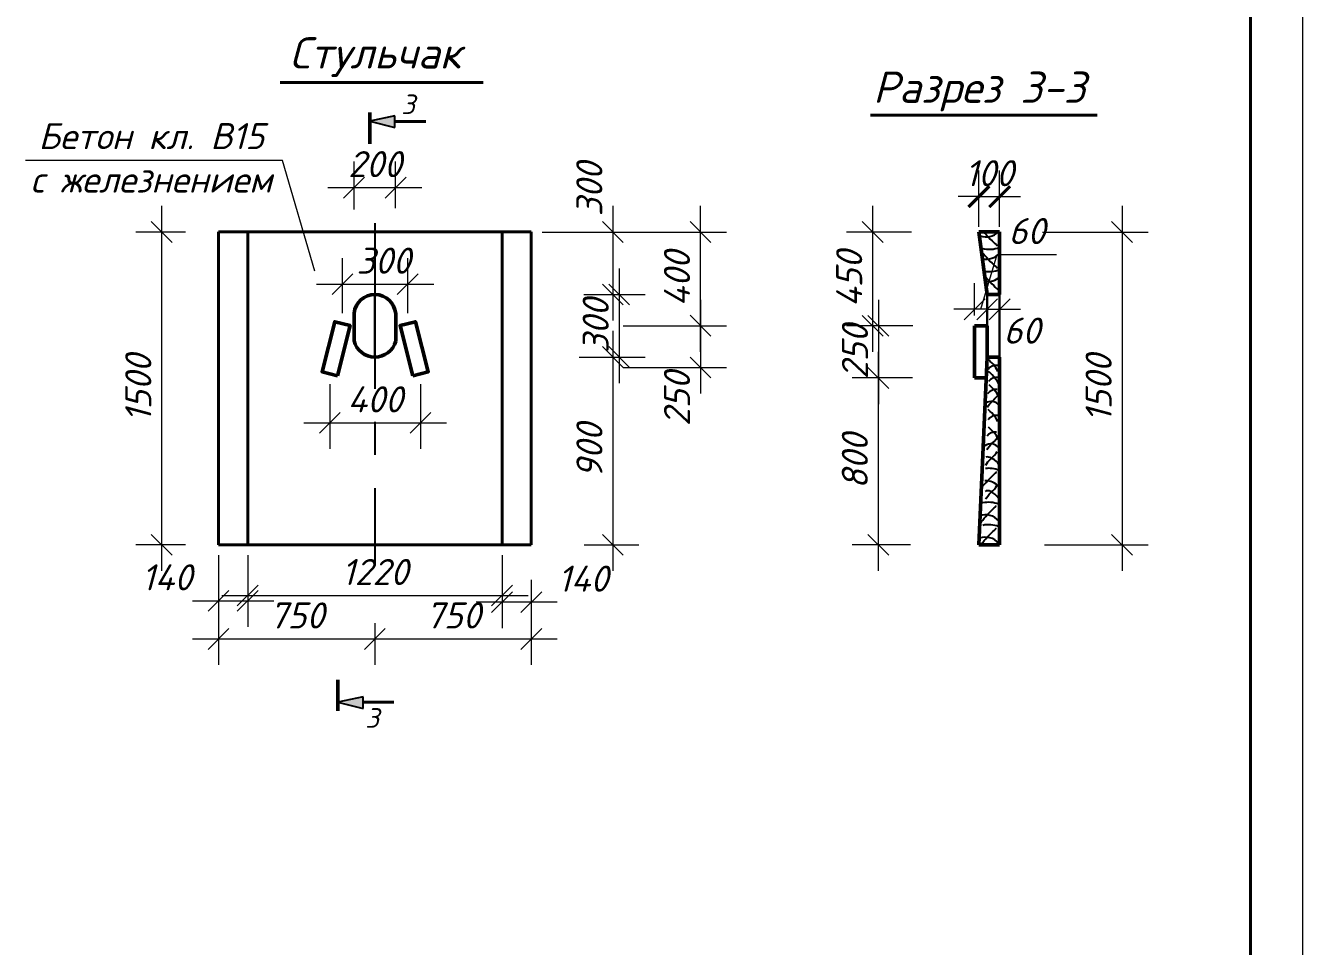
# Model space of a CAD drawing. Extents: x 108150 to 142535, y -18867 to -9422.
# Drawn here: x 140300.9 to 140423.4, y -15991.4 to -15903 of the extents above; entities that cross this region are included whole.
import ezdxf

# ---------------------------------------------------------------- set-up
doc = ezdxf.new("R2010")
doc.units = 0
doc.header["$MEASUREMENT"] = 0
doc.header["$PDMODE"] = 32
doc.header["$PDSIZE"] = 0.6
doc.linetypes.add('CENTER', pattern=[50.8, 31.75, -6.35, 6.35, -6.35])
for name, color, linetype, lineweight in [('Выносные', 8, 'Continuous', 15), ('надписи', 2, 'Continuous', 15), ('основная тонкая', 250, 'Continuous', 25), ('Основные', 4, 'Continuous', 40), ('Разм.', 8, 'Continuous', 15), ('Размер', 8, 'Continuous', 30), ('РАЗМЕРЫ', 8, 'Continuous', 30), ('Текст', 2, 'Continuous', 15)]:
    doc.layers.add(name, color=color, linetype=linetype, lineweight=lineweight)
doc.styles.add('ГОСТ2.5', font='isocpeur.ttf', dxfattribs={"oblique": 15, "height": 2.5})
doc.styles.add('ГОСТ3', font='isocpeur.ttf', dxfattribs={"oblique": 15, "height": 3})
doc.styles.add('ГОСТ3.5', font='isocpeur.ttf', dxfattribs={"oblique": 15, "height": 3.5})
doc.dimstyles.new('100', dxfattribs={"dimtxt": 3.5, "dimasz": 2, "dimexe": 2.5, "dimexo": 0.5, "dimgap": 1, "dimtad": 1, "dimdec": 0, "dimlfac": 100, "dimtxsty": 'ГОСТ3.5', "dimblk": 'ARCHTICK', "dimcen": 2.5, "dimdle": 2.5, "dimclrd": 256, "dimclre": 256, "dimclrt": 2, "dimadec": 3, "dimazin": 0, "dimtfac": 1, "dimtdec": 0, "dimtmove": 1, "dimatfit": 3, "dimldrblk": 'DOTSMALL', "dimfxl": 1, "dimlwd": -1, "dimlwe": -1, "dimarcsym": 0})
doc.dimstyles.new('50', dxfattribs={"dimtxt": 3.5, "dimasz": 2, "dimexe": 2.5, "dimexo": 1, "dimgap": 1, "dimtad": 1, "dimdec": 0, "dimlfac": 50, "dimtxsty": 'ГОСТ3.5', "dimblk": 'ARCHTICK', "dimcen": 2.5, "dimdle": 2.5, "dimclrd": 256, "dimclre": 256, "dimclrt": 2, "dimadec": 3, "dimazin": 0, "dimtfac": 1, "dimtdec": 0, "dimtmove": 1, "dimatfit": 3, "dimldrblk": 'DOTSMALL', "dimfxl": 1, "dimlwd": -1, "dimlwe": -1, "dimarcsym": 0})

# ---------------------------------------------------------------- blocks, each defined once
blk = doc.blocks.new('_Oblique')
at = {"color": 0, "linetype": 'ByBlock', "lineweight": -2}
blk.add_line((-0.5, -0.5), (0.5, 0.5), dxfattribs=at)
blk = doc.blocks.new('*D4319')
at = {"layer": 'Defpoints', "color": 0, "lineweight": 0, "ltscale": 0.5, "transparency": 16777216}
for p in [(140336.42, -15918.59), (140332.43, -15921.7), (140336.42, -15921.56)]:
    blk.add_point(p, dxfattribs=at)
at = {"layer": 'Разм.', "ltscale": 0.5, "transparency": 16777216}
for p, q in [((140332.43, -15920.7), (140332.43, -15916.09)), ((140336.42, -15920.56), (140336.42, -15916.09)), ((140329.93, -15918.59), (140338.92, -15918.59))]:
    blk.add_line(p, q, dxfattribs=at)
at = {"layer": 'Разм.', "ltscale": 0.5, "transparency": 16777216, "xscale": 2, "yscale": 2, "zscale": 2, "rotation": 180}
blk.add_blockref('_Oblique', (140332.43, -15918.59), dxfattribs=at)
at = {"layer": 'Разм.', "ltscale": 0.5, "transparency": 16777216, "xscale": 2, "yscale": 2, "zscale": 2}
blk.add_blockref('_Oblique', (140336.42, -15918.59), dxfattribs=at)
at = {"layer": 'Разм.', "color": 2, "lineweight": 40, "ltscale": 0.5, "transparency": 16777216, "insert": (140334.43, -15916.34), "char_height": 2.5, "attachment_point": 5, "style": 'ГОСТ2.5'}
blk.add_mtext('200', dxfattribs=at)
blk = doc.blocks.new('_DotSmall')
at = {"color": 0, "linetype": 'ByBlock', "lineweight": 15, "const_width": 0.5}
blk.add_lwpolyline([(-0.0625, 0, 1), (0.0625, 0, 1)], format="xyb", close=True, dxfattribs=at)
blk = doc.blocks.new('*D4428')
at = {"layer": 'Defpoints', "color": 0, "lineweight": 0, "ltscale": 0.5, "transparency": 16777216}
for p in [(140337.58, -15927.85), (140331.32, -15931.64), (140337.58, -15931.64)]:
    blk.add_point(p, dxfattribs=at)
at = {"layer": 'Разм.', "ltscale": 0.5, "transparency": 16777216}
for p, q in [((140331.32, -15930.64), (140331.32, -15925.35)), ((140337.58, -15930.64), (140337.58, -15925.35)), ((140328.82, -15927.85), (140340.08, -15927.85))]:
    blk.add_line(p, q, dxfattribs=at)
at = {"layer": 'Разм.', "ltscale": 0.5, "transparency": 16777216, "xscale": 2, "yscale": 2, "zscale": 2}
for p, rotation in [((140331.32, -15927.85), 180.0158080104109), ((140337.58, -15927.85), 0.01580801041085938)]:
    blk.add_blockref('_Oblique', p, dxfattribs=dict(at, rotation=rotation))
at = {"layer": 'Разм.', "color": 2, "lineweight": 40, "ltscale": 0.5, "transparency": 16777216, "insert": (140335.26, -15925.6), "char_height": 2.5, "attachment_point": 5, "rotation": 0.0158, "style": 'ГОСТ2.5'}
blk.add_mtext('300', dxfattribs=at)
blk = doc.blocks.new('*D4429')
at = {"layer": 'Defpoints', "color": 0, "lineweight": 0, "ltscale": 0.5, "transparency": 16777216}
for p in [(140330.1, -15936.45), (140338.81, -15936.44), (140338.81, -15941.15)]:
    blk.add_point(p, dxfattribs=at)
at = {"layer": 'Разм.', "ltscale": 0.5, "transparency": 16777216}
for p, q in [((140330.1, -15937.45), (140330.1, -15943.65)), ((140338.81, -15937.44), (140338.81, -15943.65)), ((140327.6, -15941.15), (140341.31, -15941.15))]:
    blk.add_line(p, q, dxfattribs=at)
at = {"layer": 'Разм.', "ltscale": 0.5, "transparency": 16777216, "xscale": 2, "yscale": 2, "zscale": 2, "rotation": 180}
blk.add_blockref('_Oblique', (140330.1, -15941.15), dxfattribs=at)
at = {"layer": 'Разм.', "ltscale": 0.5, "transparency": 16777216, "xscale": 2, "yscale": 2, "zscale": 2}
blk.add_blockref('_Oblique', (140338.81, -15941.15), dxfattribs=at)
at = {"layer": 'Разм.', "color": 2, "lineweight": 40, "ltscale": 0.5, "transparency": 16777216, "insert": (140334.45, -15938.9), "char_height": 2.5, "attachment_point": 5, "style": 'ГОСТ2.5'}
blk.add_mtext('400', dxfattribs=at)
blk = doc.blocks.new('*D4320')
at = {"layer": 'Defpoints', "color": 0, "lineweight": 0, "ltscale": 0.5, "transparency": 16777216}
for p in [(140319.43, -15952.85), (140334.43, -15959.36), (140334.43, -15961.88)]:
    blk.add_point(p, dxfattribs=at)
at = {"layer": 'Разм.', "ltscale": 0.5, "transparency": 16777216}
for p, q in [((140319.43, -15953.85), (140319.43, -15964.38)), ((140334.43, -15960.36), (140334.43, -15964.38)), ((140316.93, -15961.88), (140336.93, -15961.88))]:
    blk.add_line(p, q, dxfattribs=at)
at = {"layer": 'Разм.', "ltscale": 0.5, "transparency": 16777216, "xscale": 2, "yscale": 2, "zscale": 2, "rotation": 180}
blk.add_blockref('_Oblique', (140319.43, -15961.88), dxfattribs=at)
at = {"layer": 'Разм.', "ltscale": 0.5, "transparency": 16777216, "xscale": 2, "yscale": 2, "zscale": 2}
blk.add_blockref('_Oblique', (140334.43, -15961.88), dxfattribs=at)
at = {"layer": 'Разм.', "color": 2, "lineweight": 40, "ltscale": 0.5, "transparency": 16777216, "insert": (140326.93, -15959.63), "char_height": 2.5, "attachment_point": 5, "style": 'ГОСТ2.5'}
blk.add_mtext('750', dxfattribs=at)
blk = doc.blocks.new('*D4321')
at = {"layer": 'Defpoints', "color": 0, "lineweight": 0, "ltscale": 0.5, "transparency": 16777216}
for p in [(140349.43, -15955.21), (140334.43, -15959.36), (140349.43, -15961.88)]:
    blk.add_point(p, dxfattribs=at)
at = {"layer": 'Разм.', "ltscale": 0.5, "transparency": 16777216}
for p, q in [((140349.43, -15956.21), (140349.43, -15964.38)), ((140334.43, -15960.36), (140334.43, -15964.38)), ((140331.93, -15961.88), (140351.93, -15961.88))]:
    blk.add_line(p, q, dxfattribs=at)
at = {"layer": 'Разм.', "ltscale": 0.5, "transparency": 16777216, "xscale": 2, "yscale": 2, "zscale": 2, "rotation": 180}
blk.add_blockref('_Oblique', (140334.43, -15961.88), dxfattribs=at)
at = {"layer": 'Разм.', "ltscale": 0.5, "transparency": 16777216, "xscale": 2, "yscale": 2, "zscale": 2}
blk.add_blockref('_Oblique', (140349.43, -15961.88), dxfattribs=at)
at = {"layer": 'Разм.', "color": 2, "lineweight": 40, "ltscale": 0.5, "transparency": 16777216, "insert": (140341.93, -15959.63), "char_height": 2.5, "attachment_point": 5, "style": 'ГОСТ2.5'}
blk.add_mtext('750', dxfattribs=at)
blk = doc.blocks.new('*D4322')
at = {"layer": 'Defpoints', "color": 0, "lineweight": 0, "ltscale": 0.5, "transparency": 16777216}
for p in [(140319.43, -15955.62), (140322.23, -15955.88), (140322.23, -15958.22)]:
    blk.add_point(p, dxfattribs=at)
at = {"layer": 'Разм.', "ltscale": 0.5, "transparency": 16777216}
for p, q in [((140319.43, -15956.62), (140319.43, -15960.72)), ((140322.23, -15956.88), (140322.23, -15960.72)), ((140316.93, -15958.22), (140324.73, -15958.22))]:
    blk.add_line(p, q, dxfattribs=at)
at = {"layer": 'Разм.', "ltscale": 0.5, "transparency": 16777216, "xscale": 2, "yscale": 2, "zscale": 2, "rotation": 180}
blk.add_blockref('_Oblique', (140319.43, -15958.22), dxfattribs=at)
at = {"layer": 'Разм.', "ltscale": 0.5, "transparency": 16777216, "xscale": 2, "yscale": 2, "zscale": 2}
blk.add_blockref('_Oblique', (140322.23, -15958.22), dxfattribs=at)
at = {"layer": 'Разм.', "color": 2, "lineweight": 40, "ltscale": 0.5, "transparency": 16777216, "insert": (140314.47, -15955.97), "char_height": 2.5, "attachment_point": 5, "style": 'ГОСТ2.5'}
blk.add_mtext('140', dxfattribs=at)
blk = doc.blocks.new('*D4323')
at = {"layer": 'Defpoints', "color": 0, "lineweight": 0, "ltscale": 0.5, "transparency": 16777216}
for p in [(140346.63, -15955.7), (140349.43, -15955.59), (140346.63, -15958.35)]:
    blk.add_point(p, dxfattribs=at)
at = {"layer": 'Разм.', "ltscale": 0.5, "transparency": 16777216}
for p, q in [((140346.63, -15956.7), (140346.63, -15960.85)), ((140349.43, -15956.59), (140349.43, -15960.85)), ((140351.93, -15958.35), (140344.13, -15958.35))]:
    blk.add_line(p, q, dxfattribs=at)
at = {"layer": 'Разм.', "ltscale": 0.5, "transparency": 16777216, "xscale": 2, "yscale": 2, "zscale": 2, "rotation": 180}
blk.add_blockref('_Oblique', (140346.63, -15958.35), dxfattribs=at)
at = {"layer": 'Разм.', "ltscale": 0.5, "transparency": 16777216, "xscale": 2, "yscale": 2, "zscale": 2}
blk.add_blockref('_Oblique', (140349.43, -15958.35), dxfattribs=at)
at = {"layer": 'Разм.', "color": 2, "lineweight": 40, "ltscale": 0.5, "transparency": 16777216, "insert": (140354.39, -15956.1), "char_height": 2.5, "attachment_point": 5, "style": 'ГОСТ2.5'}
blk.add_mtext('140', dxfattribs=at)
blk = doc.blocks.new('*D4324')
at = {"layer": 'Defpoints', "color": 0, "lineweight": 0, "ltscale": 0.5, "transparency": 16777216}
for p in [(140322.23, -15952.85), (140346.63, -15952.85), (140346.63, -15957.71)]:
    blk.add_point(p, dxfattribs=at)
at = {"layer": 'Разм.', "ltscale": 0.5, "transparency": 16777216}
for p, q in [((140322.23, -15953.85), (140322.23, -15960.21)), ((140346.63, -15953.85), (140346.63, -15960.21)), ((140319.73, -15957.71), (140349.13, -15957.71))]:
    blk.add_line(p, q, dxfattribs=at)
at = {"layer": 'Разм.', "ltscale": 0.5, "transparency": 16777216, "xscale": 2, "yscale": 2, "zscale": 2, "rotation": 180}
blk.add_blockref('_Oblique', (140322.23, -15957.71), dxfattribs=at)
at = {"layer": 'Разм.', "ltscale": 0.5, "transparency": 16777216, "xscale": 2, "yscale": 2, "zscale": 2}
blk.add_blockref('_Oblique', (140346.63, -15957.71), dxfattribs=at)
at = {"layer": 'Разм.', "color": 2, "lineweight": 40, "ltscale": 0.5, "transparency": 16777216, "insert": (140334.43, -15955.46), "char_height": 2.5, "attachment_point": 5, "style": 'ГОСТ2.5'}
blk.add_mtext('1220', dxfattribs=at)
blk = doc.blocks.new('*D4325')
at = {"layer": 'Defpoints', "color": 0, "lineweight": 0, "ltscale": 0.5, "transparency": 16777216}
for p in [(140313.98, -15922.85), (140317.26, -15922.85), (140317.26, -15952.85)]:
    blk.add_point(p, dxfattribs=at)
at = {"layer": 'Разм.', "ltscale": 0.5, "transparency": 16777216}
for p, q in [((140313.98, -15955.35), (140313.98, -15920.35)), ((140316.26, -15922.85), (140311.48, -15922.85)), ((140316.26, -15952.85), (140311.48, -15952.85))]:
    blk.add_line(p, q, dxfattribs=at)
at = {"layer": 'Разм.', "ltscale": 0.5, "transparency": 16777216, "xscale": 2, "yscale": 2, "zscale": 2}
for p, rotation in [((140313.98, -15922.85), 90), ((140313.98, -15952.85), 270)]:
    blk.add_blockref('_Oblique', p, dxfattribs=dict(at, rotation=rotation))
at = {"layer": 'Разм.', "color": 2, "lineweight": 40, "ltscale": 0.5, "transparency": 16777216, "insert": (140311.73, -15937.85), "char_height": 2.5, "attachment_point": 5, "rotation": 90, "style": 'ГОСТ2.5'}
blk.add_mtext('1500', dxfattribs=at)
blk = doc.blocks.new('*D4326')
at = {"layer": 'Defpoints', "color": 0, "lineweight": 0, "ltscale": 0.5, "transparency": 16777216}
for p in [(140352.92, -15922.85), (140353.47, -15928.84), (140357.25, -15928.84)]:
    blk.add_point(p, dxfattribs=at)
at = {"layer": 'Разм.', "ltscale": 0.5, "transparency": 16777216}
for p, q in [((140357.25, -15920.35), (140357.25, -15931.34)), ((140353.92, -15922.85), (140359.75, -15922.85)), ((140354.47, -15928.84), (140359.75, -15928.84))]:
    blk.add_line(p, q, dxfattribs=at)
at = {"layer": 'Разм.', "ltscale": 0.5, "transparency": 16777216, "xscale": 2, "yscale": 2, "zscale": 2}
for p, rotation in [((140357.25, -15922.85), 90), ((140357.25, -15928.84), 270)]:
    blk.add_blockref('_Oblique', p, dxfattribs=dict(at, rotation=rotation))
at = {"layer": 'Разм.', "color": 2, "lineweight": 40, "ltscale": 0.5, "transparency": 16777216, "insert": (140355, -15918.76), "char_height": 2.5, "attachment_point": 5, "rotation": 90, "style": 'ГОСТ2.5'}
blk.add_mtext('300', dxfattribs=at)
blk = doc.blocks.new('*D4327')
at = {"layer": 'Defpoints', "color": 0, "lineweight": 0, "ltscale": 0.5, "transparency": 16777216}
for p in [(140353.47, -15928.84), (140353.36, -15934.84), (140357.86, -15934.84)]:
    blk.add_point(p, dxfattribs=at)
at = {"layer": 'Разм.', "ltscale": 0.5, "transparency": 16777216}
for p, q in [((140357.86, -15926.34), (140357.86, -15937.34)), ((140354.47, -15928.84), (140360.36, -15928.84)), ((140354.36, -15934.84), (140360.36, -15934.84))]:
    blk.add_line(p, q, dxfattribs=at)
at = {"layer": 'Разм.', "ltscale": 0.5, "transparency": 16777216, "xscale": 2, "yscale": 2, "zscale": 2}
for p, rotation in [((140357.86, -15928.84), 90), ((140357.86, -15934.84), 270)]:
    blk.add_blockref('_Oblique', p, dxfattribs=dict(at, rotation=rotation))
at = {"layer": 'Разм.', "color": 2, "lineweight": 40, "ltscale": 0.5, "transparency": 16777216, "insert": (140355.61, -15931.84), "char_height": 2.5, "attachment_point": 5, "rotation": 90, "style": 'ГОСТ2.5'}
blk.add_mtext('300', dxfattribs=at)
blk = doc.blocks.new('*D4328')
at = {"layer": 'Defpoints', "color": 0, "lineweight": 0, "ltscale": 0.5, "transparency": 16777216}
for p in [(140353.02, -15934.84), (140353.5, -15952.85), (140357.26, -15952.85)]:
    blk.add_point(p, dxfattribs=at)
at = {"layer": 'Разм.', "ltscale": 0.5, "transparency": 16777216}
for p, q in [((140357.26, -15932.34), (140357.26, -15955.35)), ((140354.02, -15934.84), (140359.76, -15934.84)), ((140354.5, -15952.85), (140359.76, -15952.85))]:
    blk.add_line(p, q, dxfattribs=at)
at = {"layer": 'Разм.', "ltscale": 0.5, "transparency": 16777216, "xscale": 2, "yscale": 2, "zscale": 2}
for p, rotation in [((140357.26, -15934.84), 90), ((140357.26, -15952.85), 270)]:
    blk.add_blockref('_Oblique', p, dxfattribs=dict(at, rotation=rotation))
at = {"layer": 'Разм.', "color": 2, "lineweight": 40, "ltscale": 0.5, "transparency": 16777216, "insert": (140355.01, -15943.84), "char_height": 2.5, "attachment_point": 5, "rotation": 90, "style": 'ГОСТ2.5'}
blk.add_mtext('900', dxfattribs=at)
blk = doc.blocks.new('*D4329')
at = {"layer": 'Defpoints', "color": 0, "lineweight": 0, "ltscale": 0.5, "transparency": 16777216}
for p in [(140349.48, -15922.85), (140365.66, -15922.85), (140357.26, -15931.84)]:
    blk.add_point(p, dxfattribs=at)
at = {"layer": 'Разм.', "ltscale": 0.5, "transparency": 16777216}
for p, q in [((140365.66, -15934.34), (140365.66, -15920.35)), ((140350.48, -15922.85), (140368.16, -15922.85)), ((140358.26, -15931.84), (140368.16, -15931.84))]:
    blk.add_line(p, q, dxfattribs=at)
at = {"layer": 'Разм.', "ltscale": 0.5, "transparency": 16777216, "xscale": 2, "yscale": 2, "zscale": 2}
for p, rotation in [((140365.66, -15922.85), 90), ((140365.66, -15931.84), 270)]:
    blk.add_blockref('_Oblique', p, dxfattribs=dict(at, rotation=rotation))
at = {"layer": 'Разм.', "color": 2, "lineweight": 40, "ltscale": 0.5, "transparency": 16777216, "insert": (140363.41, -15927.34), "char_height": 2.5, "attachment_point": 5, "rotation": 90, "style": 'ГОСТ2.5'}
blk.add_mtext('400', dxfattribs=at)
blk = doc.blocks.new('*D4330')
at = {"layer": 'Defpoints', "color": 0, "lineweight": 0, "ltscale": 0.5, "transparency": 16777216}
for p in [(140357.26, -15931.84), (140357.25, -15935.85), (140365.66, -15935.85)]:
    blk.add_point(p, dxfattribs=at)
at = {"layer": 'Разм.', "ltscale": 0.5, "transparency": 16777216}
for p, q in [((140365.66, -15929.34), (140365.66, -15938.35)), ((140358.26, -15931.84), (140368.16, -15931.84)), ((140358.25, -15935.85), (140368.16, -15935.85))]:
    blk.add_line(p, q, dxfattribs=at)
at = {"layer": 'Разм.', "ltscale": 0.5, "transparency": 16777216, "xscale": 2, "yscale": 2, "zscale": 2}
for p, rotation in [((140365.66, -15931.84), 90), ((140365.66, -15935.85), 270)]:
    blk.add_blockref('_Oblique', p, dxfattribs=dict(at, rotation=rotation))
at = {"layer": 'Разм.', "color": 2, "lineweight": 40, "ltscale": 0.5, "transparency": 16777216, "insert": (140363.41, -15938.85), "char_height": 2.5, "attachment_point": 5, "rotation": 90, "style": 'ГОСТ2.5'}
blk.add_mtext('250', dxfattribs=at)
blk = doc.blocks.new('*D4430')
at = {"layer": 'Defpoints', "color": 0, "lineweight": 0, "ltscale": 0.5, "transparency": 16777216}
for p in [(140391.96, -15930.26), (140391.96, -15931.85), (140393.16, -15931.85)]:
    blk.add_point(p, dxfattribs=at)
at = {"layer": 'Разм.', "ltscale": 0.5, "transparency": 16777216}
for p, q in [((140392.56, -15930.26), (140394.14, -15925.01)), ((140394.14, -15925.01), (140399.81, -15925.01)), ((140391.96, -15930.85), (140391.96, -15927.76)), ((140393.16, -15930.85), (140393.16, -15927.76)), ((140391.96, -15930.26), (140389.96, -15930.26)), ((140393.16, -15930.26), (140391.96, -15930.26)), ((140393.16, -15930.26), (140391.96, -15930.26)), ((140393.16, -15930.26), (140395.16, -15930.26))]:
    blk.add_line(p, q, dxfattribs=at)
at = {"layer": 'Разм.', "ltscale": 0.5, "transparency": 16777216, "xscale": 2, "yscale": 2, "zscale": 2}
blk.add_blockref('_Oblique', (140391.96, -15930.26), dxfattribs=at)
at = {"layer": 'Разм.', "ltscale": 0.5, "transparency": 16777216, "xscale": 2, "yscale": 2, "zscale": 2, "rotation": 180}
blk.add_blockref('_Oblique', (140393.16, -15930.26), dxfattribs=at)
at = {"layer": 'Разм.', "color": 2, "lineweight": 40, "ltscale": 0.5, "transparency": 16777216, "insert": (140396.97, -15922.76), "char_height": 2.5, "attachment_point": 5, "style": 'ГОСТ2.5'}
blk.add_mtext('60', dxfattribs=at)
blk = doc.blocks.new('*D4431')
at = {"layer": 'Defpoints', "color": 0, "lineweight": 0, "ltscale": 0.5, "transparency": 16777216}
for p in [(140394.36, -15930.26), (140393.16, -15931.85), (140394.36, -15931.85)]:
    blk.add_point(p, dxfattribs=at)
at = {"layer": 'Разм.', "ltscale": 0.5, "transparency": 16777216}
for p, q in [((140393.16, -15930.85), (140393.16, -15927.76)), ((140394.36, -15930.85), (140394.36, -15927.76)), ((140393.16, -15930.26), (140391.16, -15930.26)), ((140393.16, -15930.26), (140394.36, -15930.26)), ((140394.36, -15930.26), (140396.36, -15930.26))]:
    blk.add_line(p, q, dxfattribs=at)
at = {"layer": 'Разм.', "ltscale": 0.5, "transparency": 16777216, "xscale": 2, "yscale": 2, "zscale": 2}
blk.add_blockref('_Oblique', (140393.16, -15930.26), dxfattribs=at)
at = {"layer": 'Разм.', "ltscale": 0.5, "transparency": 16777216, "xscale": 2, "yscale": 2, "zscale": 2, "rotation": 180}
blk.add_blockref('_Oblique', (140394.36, -15930.26), dxfattribs=at)
at = {"layer": 'Разм.', "color": 2, "lineweight": 40, "ltscale": 0.5, "transparency": 16777216, "insert": (140396.49, -15932.31), "char_height": 2.5, "attachment_point": 5, "style": 'ГОСТ2.5'}
blk.add_mtext('60', dxfattribs=at)
blk = doc.blocks.new('_ArchTick')
at = {"color": 0, "linetype": 'ByBlock', "const_width": 0.15}
blk.add_lwpolyline([(-0.5, -0.5), (0.5, 0.5)], dxfattribs=at)
blk = doc.blocks.new('*D4331')
at = {"layer": 'Defpoints', "color": 0, "lineweight": 0, "ltscale": 0.5, "transparency": 16777216}
for p in [(140394.36, -15919.46), (140392.37, -15922.85), (140394.36, -15922.85)]:
    blk.add_point(p, dxfattribs=at)
at = {"layer": 'Разм.', "ltscale": 0.5, "transparency": 16777216}
for p, q in [((140392.37, -15922.35), (140392.37, -15916.96)), ((140394.36, -15922.35), (140394.36, -15916.96)), ((140392.37, -15919.46), (140390.37, -15919.46)), ((140392.37, -15919.46), (140394.36, -15919.46)), ((140394.36, -15919.46), (140396.36, -15919.46))]:
    blk.add_line(p, q, dxfattribs=at)
at = {"layer": 'Разм.', "ltscale": 0.5, "transparency": 16777216, "xscale": 2, "yscale": 2, "zscale": 2}
blk.add_blockref('_ArchTick', (140392.37, -15919.46), dxfattribs=at)
at = {"layer": 'Разм.', "ltscale": 0.5, "transparency": 16777216, "xscale": 2, "yscale": 2, "zscale": 2, "rotation": 180}
blk.add_blockref('_ArchTick', (140394.36, -15919.46), dxfattribs=at)
at = {"layer": 'Разм.', "color": 2, "lineweight": 25, "ltscale": 0.5, "transparency": 16777216, "insert": (140393.37, -15917.21), "char_height": 2.5, "attachment_point": 5, "style": 'ГОСТ2.5'}
blk.add_mtext('100', dxfattribs=at)
blk = doc.blocks.new('*D4332')
at = {"layer": 'Defpoints', "color": 0, "lineweight": 0, "ltscale": 0.5, "transparency": 16777216}
for p in [(140397.46, -15922.85), (140397.67, -15952.85), (140406.11, -15952.85)]:
    blk.add_point(p, dxfattribs=at)
at = {"layer": 'Разм.', "ltscale": 0.5, "transparency": 16777216}
for p, q in [((140406.11, -15920.35), (140406.11, -15955.35)), ((140398.46, -15922.85), (140408.61, -15922.85)), ((140398.67, -15952.85), (140408.61, -15952.85))]:
    blk.add_line(p, q, dxfattribs=at)
at = {"layer": 'Разм.', "ltscale": 0.5, "transparency": 16777216, "xscale": 2, "yscale": 2, "zscale": 2}
for p, rotation in [((140406.11, -15922.85), 90), ((140406.11, -15952.85), 270)]:
    blk.add_blockref('_Oblique', p, dxfattribs=dict(at, rotation=rotation))
at = {"layer": 'Разм.', "color": 2, "lineweight": 40, "ltscale": 0.5, "transparency": 16777216, "insert": (140403.86, -15937.85), "char_height": 2.5, "attachment_point": 5, "rotation": 90, "style": 'ГОСТ2.5'}
blk.add_mtext('1500', dxfattribs=at)
blk = doc.blocks.new('*D4333')
at = {"layer": 'Defpoints', "color": 0, "lineweight": 0, "ltscale": 0.5, "transparency": 16777216}
for p in [(140386.9, -15922.85), (140382.18, -15931.85), (140386.49, -15931.85)]:
    blk.add_point(p, dxfattribs=at)
at = {"layer": 'Разм.', "ltscale": 0.5, "transparency": 16777216}
for p, q in [((140382.18, -15920.35), (140382.18, -15934.35)), ((140385.9, -15922.85), (140379.68, -15922.85)), ((140385.49, -15931.85), (140379.68, -15931.85))]:
    blk.add_line(p, q, dxfattribs=at)
at = {"layer": 'Разм.', "ltscale": 0.5, "transparency": 16777216, "xscale": 2, "yscale": 2, "zscale": 2}
for p, rotation in [((140382.18, -15922.85), 90), ((140382.18, -15931.85), 270)]:
    blk.add_blockref('_Oblique', p, dxfattribs=dict(at, rotation=rotation))
at = {"layer": 'Разм.', "color": 2, "lineweight": 40, "ltscale": 0.5, "transparency": 16777216, "insert": (140379.93, -15927.35), "char_height": 2.5, "attachment_point": 5, "rotation": 90, "style": 'ГОСТ2.5'}
blk.add_mtext('450', dxfattribs=at)
blk = doc.blocks.new('*D4334')
at = {"layer": 'Defpoints', "color": 0, "lineweight": 0, "ltscale": 0.5, "transparency": 16777216}
for p in [(140387.03, -15931.85), (140382.73, -15936.85), (140387, -15936.85)]:
    blk.add_point(p, dxfattribs=at)
at = {"layer": 'Разм.', "ltscale": 0.5, "transparency": 16777216}
for p, q in [((140382.73, -15929.35), (140382.73, -15939.35)), ((140386.03, -15931.85), (140380.23, -15931.85)), ((140386, -15936.85), (140380.23, -15936.85))]:
    blk.add_line(p, q, dxfattribs=at)
at = {"layer": 'Разм.', "ltscale": 0.5, "transparency": 16777216, "xscale": 2, "yscale": 2, "zscale": 2}
for p, rotation in [((140382.73, -15931.85), 90), ((140382.73, -15936.85), 270)]:
    blk.add_blockref('_Oblique', p, dxfattribs=dict(at, rotation=rotation))
at = {"layer": 'Разм.', "color": 2, "lineweight": 40, "ltscale": 0.5, "transparency": 16777216, "insert": (140380.48, -15934.35), "char_height": 2.5, "attachment_point": 5, "rotation": 90, "style": 'ГОСТ2.5'}
blk.add_mtext('250', dxfattribs=at)
blk = doc.blocks.new('*D4335')
at = {"layer": 'Defpoints', "color": 0, "lineweight": 0, "ltscale": 0.5, "transparency": 16777216}
for p in [(140385.49, -15936.85), (140382.72, -15952.85), (140386.81, -15952.85)]:
    blk.add_point(p, dxfattribs=at)
at = {"layer": 'Разм.', "ltscale": 0.5, "transparency": 16777216}
for p, q in [((140382.72, -15934.35), (140382.72, -15955.35)), ((140384.49, -15936.85), (140380.22, -15936.85)), ((140385.81, -15952.85), (140380.22, -15952.85))]:
    blk.add_line(p, q, dxfattribs=at)
at = {"layer": 'Разм.', "ltscale": 0.5, "transparency": 16777216, "xscale": 2, "yscale": 2, "zscale": 2}
for p, rotation in [((140382.72, -15936.85), 90), ((140382.72, -15952.85), 270)]:
    blk.add_blockref('_Oblique', p, dxfattribs=dict(at, rotation=rotation))
at = {"layer": 'Разм.', "color": 2, "lineweight": 40, "ltscale": 0.5, "transparency": 16777216, "insert": (140380.47, -15944.85), "char_height": 2.5, "attachment_point": 5, "rotation": 90, "style": 'ГОСТ2.5'}
blk.add_mtext('800', dxfattribs=at)

msp = doc.modelspace()

# ---------------------------------------------------------------- hatches: boundary and pattern name
at = {"layer": 'Размер', "linetype": 'CENTER', "lineweight": 25, "ltscale": 0.5}
for points in [[(140333.9291, -15912.2293), (140336.3566, -15911.7226), (140336.3551, -15912.236)], [(140330.8817, -15967.9446), (140333.3092, -15967.4379), (140333.3077, -15967.9513)]]:
    msp.add_hatch(color=2, dxfattribs=at).paths.add_polyline_path(points)
at = {"layer": 'РАЗМЕРЫ', "lineweight": 25, "ltscale": 0.5}
for points in [[(140336.3551, -15912.2407), (140336.3534, -15912.8406), (140333.9291, -15912.2293)], [(140333.3077, -15967.956), (140333.306, -15968.5559), (140330.8817, -15967.9446)]]:
    msp.add_hatch(color=2, dxfattribs=at).paths.add_polyline_path(points)

# ---------------------------------------------------------------- linework, layer by layer
at = {"color": 2, "lineweight": 40}
for p, q in [((140325.3323, -15908.4958), (140344.8012, -15908.4958)), ((140381.9629, -15911.6561), (140403.707, -15911.6561))]:
    msp.add_line(p, q, dxfattribs=at)
at = {"layer": 'Выносные'}
msp.add_line((140423.4138, -15797.346), (140423.4138, -16094.346), dxfattribs=at)
msp.add_line((140423.4138, -15797.346), (140423.4138, -16094.346), dxfattribs=at)
at = {"layer": 'основная тонкая', "color": 0, "lineweight": 9}
for p, q in [((140325.5573, -15915.9807), (140300.9143, -15915.9807)), ((140328.6571, -15926.5937), (140325.5573, -15915.9807))]:
    msp.add_line(p, q, dxfattribs=at)
at = {"layer": 'Основные'}
msp.add_line((140418.4138, -15802.346), (140418.4138, -16089.346), dxfattribs=at)
msp.add_line((140418.4138, -15802.346), (140418.4138, -16089.346), dxfattribs=at)
at = {"layer": 'Размер', "color": 2, "linetype": 'ByBlock', "lineweight": 25, "ltscale": 0.5}
for p, q in [((140336.3566, -15911.7226), (140333.9291, -15912.2293)), ((140333.3092, -15967.4379), (140330.8817, -15967.9446))]:
    msp.add_line(p, q, dxfattribs=at)
at = {"layer": 'Размер', "color": 2, "linetype": 'CENTER', "lineweight": 25, "ltscale": 0.5}
for p, q in [((140336.3534, -15912.8406), (140336.3566, -15911.7226)), ((140333.306, -15968.5559), (140333.3092, -15967.4379))]:
    msp.add_line(p, q, dxfattribs=at)
at = {"layer": 'РАЗМЕРЫ', "color": 1, "lineweight": 50, "ltscale": 0.5}
for p, q in [((140333.9292, -15914.3771), (140333.9292, -15911.398)), ((140330.8817, -15965.7968), (140330.8817, -15968.7758))]:
    msp.add_line(p, q, dxfattribs=at)
at = {"layer": 'РАЗМЕРЫ', "color": 8, "lineweight": 25, "ltscale": 0.5}
for p, q in [((140333.9291, -15912.2293), (140336.3534, -15912.8406)), ((140330.8817, -15967.9446), (140333.306, -15968.5559))]:
    msp.add_line(p, q, dxfattribs=at)
at = {"layer": 'РАЗМЕРЫ', "color": 2, "lineweight": 40, "ltscale": 0.5}
for p, q in [((140336.3551, -15912.2407), (140339.3023, -15912.2407)), ((140333.3077, -15967.956), (140336.2549, -15967.956))]:
    msp.add_line(p, q, dxfattribs=at)
at = {"layer": 'РАЗМЕРЫ', "linetype": 'CENTER', "lineweight": 25, "ltscale": 0.5}
msp.add_line((140334.4327, -15922.009), (140334.4327, -15954.6905), dxfattribs=at)
at = {"layer": 'РАЗМЕРЫ', "color": 1, "lineweight": 40, "ltscale": 0.5}
for p, q in [((140319.4327, -15922.8452), (140319.4327, -15952.8452)), ((140319.4327, -15922.8452), (140349.4327, -15922.8452)), ((140322.2327, -15922.8452), (140322.2327, -15952.8452)), ((140346.6327, -15922.8452), (140346.6327, -15952.8452)), ((140349.4327, -15922.8452), (140349.4327, -15952.8452)), ((140319.4327, -15952.8452), (140349.4327, -15952.8452))]:
    msp.add_line(p, q, dxfattribs=at)
at = {"layer": 'РАЗМЕРЫ', "lineweight": 50, "ltscale": 0.5}
for p, q in [((140394.363, -15922.8452), (140392.363, -15922.8452)), ((140392.363, -15922.8452), (140393.163, -15928.8452)), ((140394.363, -15922.8452), (140394.363, -15928.8452)), ((140393.163, -15928.8452), (140394.363, -15928.8452)), ((140332.4327, -15930.6289), (140332.4327, -15933.2948)), ((140336.4278, -15933.3291), (140336.4228, -15930.6769)), ((140393.163, -15931.8452), (140391.963, -15931.8452)), ((140391.963, -15931.8452), (140391.963, -15936.8452)), ((140393.163, -15931.8452), (140393.163, -15934.8452)), ((140392.363, -15952.8452), (140393.163, -15934.8452)), ((140393.163, -15934.8452), (140394.363, -15934.8452)), ((140394.363, -15934.8452), (140394.363, -15952.8452)), ((140391.963, -15936.8452), (140393.0399, -15936.8452)), ((140394.363, -15952.8452), (140392.363, -15952.8452))]:
    msp.add_line(p, q, dxfattribs=at)
at = {"layer": 'РАЗМЕРЫ', "lineweight": 25, "ltscale": 0.5}
for p, q in [((140334.4327, -15934.8421), (140334.4218, -15928.8425)), ((140334.4218, -15928.8425), (140334.4273, -15931.8423))]:
    msp.add_line(p, q, dxfattribs=at)
at = {"layer": 'РАЗМЕРЫ', "ltscale": 0.5}
for p, q in [((140393.163, -15934.8452), (140393.163, -15928.8452)), ((140394.363, -15934.8452), (140394.363, -15928.8452))]:
    msp.add_line(p, q, dxfattribs=at)
at = {"layer": 'РАЗМЕРЫ', "lineweight": 50, "ltscale": 0.5}
for points in [[(140330.8314, -15936.6327), (140329.3624, -15936.2593), (140330.5842, -15931.4525), (140332.0533, -15931.8259)], [(140338.072, -15936.631), (140339.541, -15936.2575), (140338.3191, -15931.4508), (140336.8501, -15931.8242)]]:
    msp.add_lwpolyline(points, close=True, dxfattribs=at)
at = {"layer": 'РАЗМЕРЫ', "lineweight": 25, "ltscale": 0.5}
for centre, radius, start, end in [((140393.0772, -15921.591), 1.7122, 250.81802, 312.899341), ((140393.3907, -15921.9995), 2.507, 253.09735, 292.818627), ((140393.0772, -15923.7375), 1.7122, 257.43587, 318.671278), ((140393.3907, -15924.146), 2.507, 257.85246, 292.818627), ((140393.2302, -15925.884), 1.7122, 262.078731, 311.420133), ((140393.5437, -15926.2926), 2.507, 261.028661, 289.073817), ((140394.0411, -15936.6126), 0.9765, 82.304465, 143.90466), ((140394.0841, -15937.7685), 0.9765, 82.304465, 143.90466), ((140393.9851, -15938.936), 0.9765, 82.304465, 143.90466), ((140393.5604, -15940.0461), 0.9486, 35.347164, 126.321186), ((140394.0411, -15941.4271), 0.9765, 82.304465, 143.90466), ((140393.9421, -15943.0074), 0.9765, 82.304465, 143.90466), ((140393.5174, -15944.1175), 0.9486, 35.347164, 126.321186), ((140393.3408, -15948.0211), 2.507, 67.463362, 97.940163), ((140393.0293, -15948.4311), 1.7122, 41.610711, 92.940303), ((140393.3181, -15951.2849), 2.507, 67.463362, 102.780679), ((140393.0066, -15951.695), 1.7122, 41.610711, 109.463969), ((140393.3181, -15953.4314), 2.507, 67.463362, 102.780679), ((140393.0066, -15953.8415), 1.7122, 41.610711, 109.463969)]:
    msp.add_arc(centre, radius, start, end, dxfattribs=at)
at = {"layer": 'РАЗМЕРЫ', "lineweight": 50, "ltscale": 0.5}
for centre, radius, start, end in [((140334.4254, -15930.8471), 2.0046, 4.86907, 173.752815), ((140334.4349, -15932.7731), 2.069, 194.606612, 344.409543)]:
    msp.add_arc(centre, radius, start, end, dxfattribs=at)
at = {"layer": 'РАЗМЕРЫ', "lineweight": 25, "ltscale": 0.5}
for points, knots in [([(140392.843, -15922.8452), (140392.9708, -15922.9921), (140393.6478, -15923.755), (140394.2151, -15924.2157), (140394.0617, -15924.1187)], [0.74478206, 0.74478206, 0.74478206, 0.74478206, 1.14404851, 2.42135351, 2.42135351, 2.42135351, 2.42135351]), ([(140392.7346, -15924.8709), (140392.3476, -15924.4012), (140393.3958, -15925.6969), (140394.2151, -15926.3623), (140394.0617, -15926.2652)], [0, 0, 0, 0, 1.14404851, 2.42135351, 2.42135351, 2.42135351, 2.42135351]), ([(140392.9244, -15927.0556), (140393.0597, -15927.2126), (140393.7741, -15928.0264), (140394.3681, -15928.5088), (140394.2147, -15928.4118)], [0.66574342, 0.66574342, 0.66574342, 0.66574342, 1.14404851, 2.42135351, 2.42135351, 2.42135351, 2.42135351]), ([(140392.6811, -15947.2995), (140392.2965, -15947.7711), (140393.3382, -15946.4702), (140394.1542, -15945.8008), (140394.0014, -15945.8986)], [0, 0, 0, 0, 1.14404851, 2.42135351, 2.42135351, 2.42135351, 2.42135351]), ([(140392.6584, -15950.5633), (140392.2738, -15951.0349), (140393.3155, -15949.734), (140394.1316, -15949.0646), (140393.9787, -15949.1624)], [0, 0, 0, 0, 1.14404851, 2.42135351, 2.42135351, 2.42135351, 2.42135351]), ([(140392.6584, -15952.7098), (140392.2738, -15953.1814), (140393.3155, -15951.8806), (140394.1316, -15951.2111), (140393.9787, -15951.3089)], [0, 0, 0, 0, 1.14404851, 2.42135351, 2.42135351, 2.42135351, 2.42135351])]:
    msp.add_open_spline(points, degree=3, knots=knots, dxfattribs=at)
for points in [[(140394.1966, -15936.2218), (140393.9988, -15935.7484), (140393.4781, -15935.265), (140393.2594, -15935.0641)], [(140394.2396, -15937.3777), (140394.0418, -15936.9042), (140393.5211, -15936.4209), (140393.3024, -15936.22)], [(140393.1988, -15939.6714), (140393.3256, -15939.2655), (140394.0578, -15938.8127), (140394.2835, -15938.3444)], [(140394.2892, -15938.6671), (140394.0914, -15938.1937), (140393.5707, -15937.7103), (140393.352, -15937.5094)], [(140394.1966, -15941.0363), (140393.9988, -15940.5628), (140393.4781, -15940.0795), (140393.2594, -15939.8786)], [(140394.2462, -15942.7385), (140394.0484, -15942.2651), (140393.5277, -15941.7817), (140393.309, -15941.5808)], [(140393.1558, -15943.7428), (140393.2826, -15943.3369), (140394.0148, -15942.8841), (140394.2405, -15942.4158)], [(140394.2989, -15945.1476), (140394.0916, -15944.7643), (140393.2752, -15944.2793), (140393.0382, -15944.4511)], [(140393.0463, -15945.2227), (140393.1732, -15944.8168), (140393.9053, -15944.3641), (140394.131, -15943.8957)], [(140394.2762, -15948.4114), (140393.7763, -15947.754), (140393.1911, -15947.5448), (140392.9833, -15947.7242)], [(140393.0236, -15948.4866), (140393.1505, -15948.0806), (140393.8826, -15947.6279), (140394.1083, -15947.1595)]]:
    msp.add_open_spline(points, degree=3, dxfattribs=at)

# ---------------------------------------------------------------- texts
at = {"layer": 'надписи', "ltscale": 3, "style": 'ГОСТ3', "oblique": 15}
for p in [(140336.9536, -15911.5385, -957.2933), (140333.5095, -15970.3987, -957.2933)]:
    msp.add_text('3', height=1.875, dxfattribs=at).set_placement(p)
at = {"layer": 'Текст', "style": 'ГОСТ3', "oblique": 15}
for s, p in [('Стульчак', (140326.2326, -15907.1693)), ('Разрез 3-3', (140382.2221, -15910.4622))]:
    msp.add_text(s, height=3, dxfattribs=at).set_placement(p)
at = {"layer": 'Текст', "insert": (140312.9803, -15915.7375), "char_height": 2.5, "width": 30.799145, "attachment_point": 5, "style": 'ГОСТ2.5'}
msp.add_mtext('{\\fISOCPEUR|b0|i0|c204|p34;Бетон кл. В\\fISOCPEUR|b0|i0|c0|p34;15\\fISOCPEUR|b0|i0|c204|p34;\\Pс железнением}', dxfattribs=at)

# ---------------------------------------------------------------- dimensions: what is measured, and where the dimension line sits
at = {"layer": 'Разм.', "color": 1, "lineweight": 40, "ltscale": 0.5}
for base, p1, p2, text, picture, middle in [((140336.4228, -15918.5937), (140332.4327, -15921.7025), (140336.4228, -15921.5579), '200', '*D4319', (140334.4278, -15918.5937)), ((140394.363, -15930.2575), (140393.163, -15931.8452), (140394.363, -15931.8452), '60', '*D4431', (140396.488, -15934.5642))]:
    dim = msp.add_linear_dim(base=base, p1=p1, p2=p2, text=text, dimstyle='50', override={"dimtxsty": 'ГОСТ2.5', "dimblk1": 'Oblique', "dimblk2": 'Oblique', "dimsah": 1}, dxfattribs=at)
    dim.commit()
    dim.dimension.update_dxf_attribs({"geometry": picture, "text_midpoint": middle, "dimtype": 160})
for base, p1, p2, picture, middle in [((140357.2542, -15928.8425), (140352.9194, -15922.8452), (140353.4719, -15928.8425), '*D4326', (140357.2542, -15918.7575)), ((140382.1799, -15931.8452), (140386.8961, -15922.8462), (140386.4919, -15931.8452), '*D4333', (140382.1799, -15927.3457)), ((140357.8567, -15934.8425), (140353.4719, -15928.8425), (140353.3629, -15934.8425), '*D4327', (140357.8567, -15931.8425))]:
    dim = msp.add_linear_dim(base=base, p1=p1, p2=p2, angle=90, dimstyle='50', override={"dimtxsty": 'ГОСТ2.5', "dimblk1": 'Oblique', "dimblk2": 'Oblique', "dimsah": 1}, dxfattribs=at)
    dim.commit()
    dim.dimension.update_dxf_attribs({"geometry": picture, "text_midpoint": middle, "dimtype": 160})
at = {"layer": 'Разм.', "color": 8, "lineweight": 25, "ltscale": 0.5}
dim = msp.add_linear_dim(base=(140394.363, -15919.4563), p1=(140392.3671, -15922.8452), p2=(140394.363, -15922.8452), text='100', dimstyle='100', override={"dimtxsty": 'ГОСТ2.5'}, dxfattribs=at)
dim.commit()
dim.dimension.update_dxf_attribs({"geometry": '*D4331', "text_midpoint": (140393.3651, -15919.4563), "dimtype": 160})
at = {"layer": 'Разм.', "color": 1, "lineweight": 40, "ltscale": 0.5}
for base, p1, p2, picture, middle in [((140313.9809, -15922.8452), (140317.2589, -15952.8452), (140317.2589, -15922.8452), '*D4325', (140311.7309, -15937.8452)), ((140406.1086, -15952.8452), (140397.4582, -15922.8452), (140397.669, -15952.8452), '*D4332', (140403.8586, -15937.8452)), ((140357.2615, -15952.8452), (140353.0181, -15934.8425), (140353.4971, -15952.8452), '*D4328', (140355.0115, -15943.8438))]:
    dim = msp.add_linear_dim(base=base, p1=p1, p2=p2, angle=90, dimstyle='50', override={"dimtxsty": 'ГОСТ2.5', "dimblk1": 'Oblique', "dimblk2": 'Oblique', "dimsah": 1}, dxfattribs=at)
    dim.commit()
    dim.dimension.update_dxf_attribs({"geometry": picture, "text_midpoint": middle})
for base, p1, p2, text, picture, middle in [((140365.6611, -15922.8452), (140357.2615, -15931.8425), (140349.4792, -15922.8452), '400', '*D4329', (140363.4111, -15927.3438)), ((140382.725, -15952.8462), (140385.4919, -15936.8452), (140386.8132, -15952.8462), '800', '*D4335', (140380.475, -15944.8457))]:
    dim = msp.add_linear_dim(base=base, p1=p1, p2=p2, angle=90, text=text, dimstyle='50', override={"dimtxsty": 'ГОСТ2.5', "dimblk1": 'Oblique', "dimblk2": 'Oblique', "dimsah": 1}, dxfattribs=at)
    dim.commit()
    dim.dimension.update_dxf_attribs({"geometry": picture, "text_midpoint": middle})
for base, p1, p2, text, picture, middle in [((140391.963, -15930.2575), (140393.163, -15931.8452), (140391.963, -15931.8452), '60', '*D4430', (140395.138, -15922.7575)), ((140338.8065, -15941.1544), (140330.0969, -15936.446), (140338.8065, -15936.4443), '400', '*D4429', (140334.4517, -15938.9044))]:
    dim = msp.add_linear_dim(base=base, p1=p1, p2=p2, text=text, dimstyle='50', override={"dimtxsty": 'ГОСТ2.5', "dimblk1": 'Oblique', "dimblk2": 'Oblique', "dimsah": 1}, dxfattribs=at)
    dim.commit()
    dim.dimension.update_dxf_attribs({"geometry": picture, "text_midpoint": middle})
for base, p1, p2, angle, text, picture, middle, dimtype in [((140337.5836, -15927.8475), (140331.3187, -15931.6392), (140337.5846, -15931.6375), 0.015808, '300', '*D4428', (140335.265, -15927.8481), 161), ((140365.6611, -15935.8452), (140357.2615, -15931.8425), (140357.2542, -15935.8452), 90, '250', '*D4330', (140365.6611, -15938.8452), 160), ((140382.7276, -15936.8452), (140387.0254, -15931.8452), (140387.0036, -15936.8452), 90, '250', '*D4334', (140382.7276, -15934.3452), 160)]:
    dim = msp.add_linear_dim(base=base, p1=p1, p2=p2, angle=angle, text=text, dimstyle='50', override={"dimtxsty": 'ГОСТ2.5', "dimblk1": 'Oblique', "dimblk2": 'Oblique', "dimsah": 1}, dxfattribs=at)
    dim.commit()
    dim.dimension.update_dxf_attribs({"geometry": picture, "text_midpoint": middle, "dimtype": dimtype})
for base, p1, p2, picture, middle in [((140334.4327, -15961.8828), (140319.4327, -15952.8452), (140334.4327, -15959.364), '*D4320', (140326.9327, -15959.6328)), ((140346.6327, -15957.7101), (140322.2327, -15952.8452), (140346.6327, -15952.8452), '*D4324', (140334.4327, -15955.4601)), ((140349.4327, -15961.8831), (140334.4327, -15959.364), (140349.4327, -15955.2058), '*D4321', (140341.9327, -15959.6331))]:
    dim = msp.add_linear_dim(base=base, p1=p1, p2=p2, dimstyle='50', override={"dimtxsty": 'ГОСТ2.5', "dimblk1": 'Oblique', "dimblk2": 'Oblique', "dimsah": 1}, dxfattribs=at)
    dim.commit()
    dim.dimension.update_dxf_attribs({"geometry": picture, "text_midpoint": middle})
for base, p1, p2, picture, middle in [((140322.2327, -15958.2155), (140319.4327, -15955.6189), (140322.2327, -15955.8836), '*D4322', (140314.4728, -15958.2155)), ((140346.6327, -15958.3496), (140349.4327, -15955.5938), (140346.6327, -15955.696), '*D4323', (140354.3927, -15958.3496))]:
    dim = msp.add_linear_dim(base=base, p1=p1, p2=p2, dimstyle='50', override={"dimtxsty": 'ГОСТ2.5', "dimblk1": 'Oblique', "dimblk2": 'Oblique', "dimsah": 1}, dxfattribs=at)
    dim.commit()
    dim.dimension.update_dxf_attribs({"geometry": picture, "text_midpoint": middle, "dimtype": 160})

doc.saveas('drawing.dxf')
